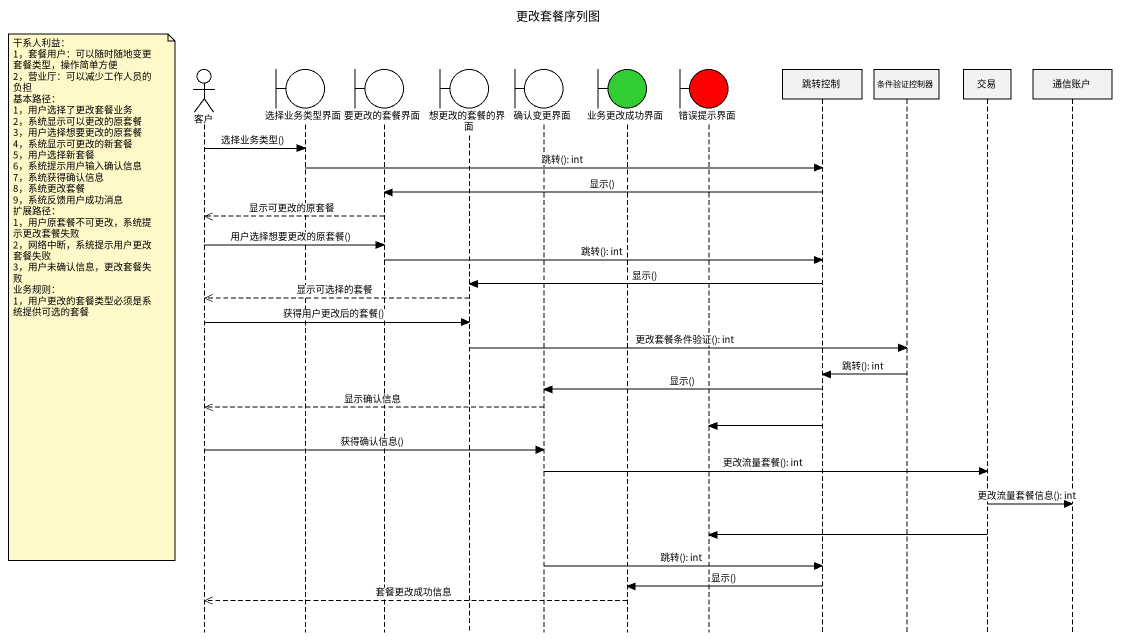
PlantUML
@startuml
title 更改套餐序列图
hide footbox
actor 客户
boundary 选择业务类型界面
boundary 要更改的套餐界面
boundary 想更改的套餐的界面
boundary 确认变更界面
boundary 业务更改成功界面 #32CD32
boundary 错误提示界面 #FF0000
participant 跳转控制
participant 条件验证控制器
participant 交易
participant 通信账户

客户 -> 选择业务类型界面 : 选择业务类型()
选择业务类型界面 -> 跳转控制 : 跳转(): int
跳转控制 -> 要更改的套餐界面 : 显示()
要更改的套餐界面 -->> 客户 : 显示可更改的原套餐
客户 -> 要更改的套餐界面 : 用户选择想要更改的原套餐()
要更改的套餐界面 -> 跳转控制 : 跳转(): int
跳转控制 -> 想更改的套餐的界面 : 显示()
note left of 客户
  干系人利益：
  1，套餐用户：可以随时随地变更套餐类型，操作简单方便
  2，营业厅：可以减少工作人员的负担
  基本路径：
  1，用户选择了更改套餐业务
  2，系统显示可以更改的原套餐
  3，用户选择想要更改的原套餐
  4，系统显示可更改的新套餐
  5，用户选择新套餐
  6，系统提示用户输入确认信息
  7，系统获得确认信息
  8，系统更改套餐
  9，系统反馈用户成功消息
  扩展路径：
  1，用户原套餐不可更改，系统提示更改套餐失败
  2，网络中断，系统提示用户更改套餐失败
  3，用户未确认信息，更改套餐失败
  业务规则：
  1，用户更改的套餐类型必须是系统提供可选的套餐
end note
想更改的套餐的界面 -->> 客户 : 显示可选择的套餐
客户 -> 想更改的套餐的界面 : 获得用户更改后的套餐()
想更改的套餐的界面 -> 条件验证控制器 : 更改套餐条件验证(): int
条件验证控制器 -> 跳转控制 : 跳转(): int
跳转控制 -> 确认变更界面 : 显示()
确认变更界面 -->> 客户 : 显示确认信息
跳转控制 -> 错误提示界面
客户 -> 确认变更界面 : 获得确认信息()
确认变更界面 -> 交易 : 更改流量套餐(): int
交易 -> 通信账户 : 更改流量套餐信息(): int
交易 -> 错误提示界面
确认变更界面 -> 跳转控制 : 跳转(): int
跳转控制 -> 业务更改成功界面 : 显示()
业务更改成功界面 -->> 客户 : 套餐更改成功信息
@enduml
